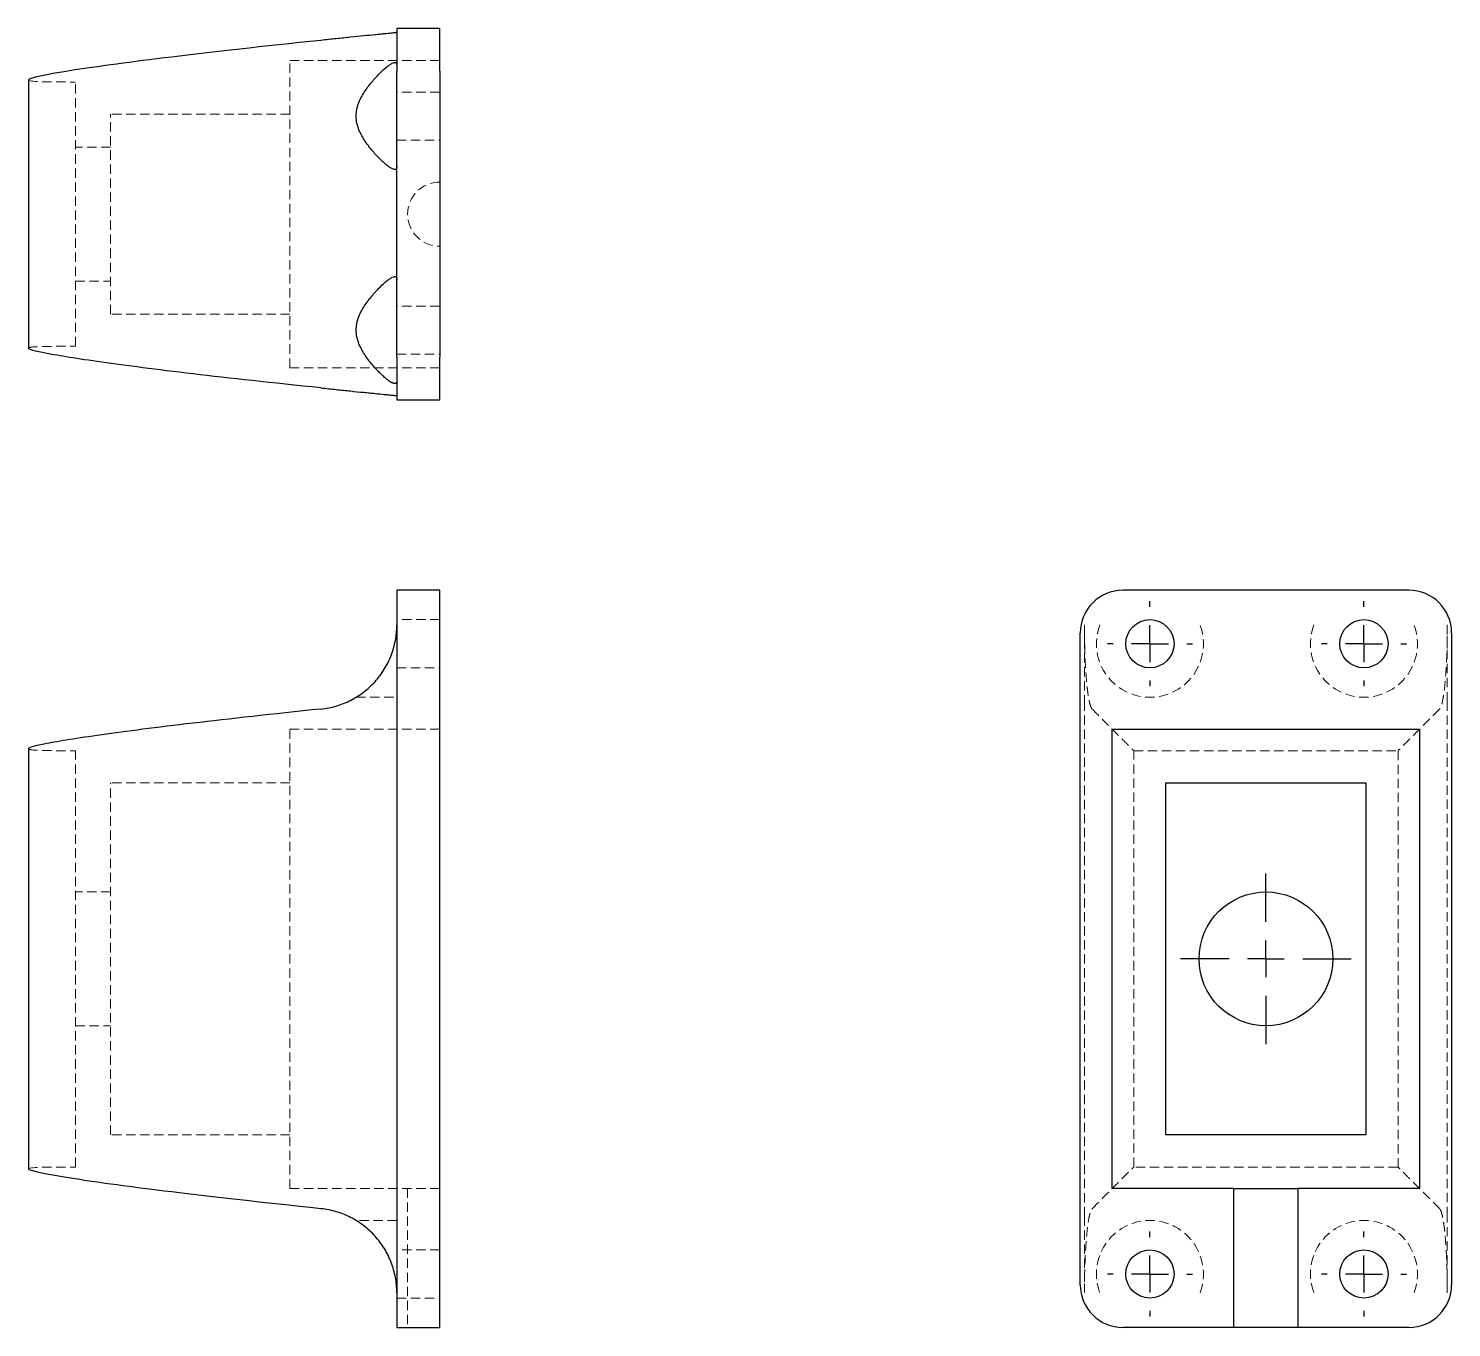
# Model space of a CAD drawing. Header units: millimetres. Extents: x 55 to 248, y 7 to 183.
import ezdxf

# ---------------------------------------------------------------- set-up
doc = ezdxf.new("R2010")
doc.units = ezdxf.units.MM
doc.linetypes.add('HIDDEN', pattern=[1.905, 1.27, -0.635])
doc.layers.add('10', color=7, linetype='Continuous')

# ---------------------------------------------------------------- blocks, each defined once
blk = doc.blocks.new('SW_CENTERMARKSYMBOL_0')
at = {"layer": '10', "color": 0}
for p, q in [((0, 5), (0, 5.77)), ((0, 0), (0, 2.5)), ((-5, 0), (-5.77, 0)), ((0, 0), (-2.5, 0)), ((0, 0), (0, -2.5)), ((0, 0), (2.5, 0)), ((5, 0), (5.77, 0)), ((0, -5), (0, -5.77))]:
    blk.add_line(p, q, dxfattribs=at)
blk = doc.blocks.new('SW_CENTERMARKSYMBOL_1')
at = {"layer": '10', "color": 0}
for p, q in [((0, 5), (0, 5.77)), ((0, 0), (0, 2.5)), ((-5, 0), (-5.77, 0)), ((0, 0), (-2.5, 0)), ((0, 0), (0, -2.5)), ((0, 0), (2.5, 0)), ((5, 0), (5.77, 0)), ((0, -5), (0, -5.77))]:
    blk.add_line(p, q, dxfattribs=at)
blk = doc.blocks.new('SW_CENTERMARKSYMBOL_2')
at = {"layer": '10', "color": 0}
for p, q in [((0, 5), (0, 11.57)), ((0, 0), (0, 2.5)), ((-5, 0), (-11.57, 0)), ((0, 0), (-2.5, 0)), ((0, 0), (0, -2.5)), ((0, 0), (2.5, 0)), ((5, 0), (11.57, 0)), ((0, -5), (0, -11.57))]:
    blk.add_line(p, q, dxfattribs=at)
blk = doc.blocks.new('SW_CENTERMARKSYMBOL_3')
at = {"layer": '10', "color": 0}
for p, q in [((0, 5), (0, 5.77)), ((0, 0), (0, 2.5)), ((-5, 0), (-5.77, 0)), ((0, 0), (-2.5, 0)), ((0, 0), (0, -2.5)), ((0, 0), (2.5, 0)), ((5, 0), (5.77, 0)), ((0, -5), (0, -5.77))]:
    blk.add_line(p, q, dxfattribs=at)
blk = doc.blocks.new('SW_CENTERMARKSYMBOL_4')
at = {"layer": '10', "color": 0}
for p, q in [((0, 5), (0, 5.77)), ((0, 0), (0, 2.5)), ((-5, 0), (-5.77, 0)), ((0, 0), (-2.5, 0)), ((0, 0), (0, -2.5)), ((0, 0), (2.5, 0)), ((5, 0), (5.77, 0)), ((0, -5), (0, -5.77))]:
    blk.add_line(p, q, dxfattribs=at)

msp = doc.modelspace()

# ---------------------------------------------------------------- linework, layer by layer
at = {"color": 7, "linetype": 'Continuous', "lineweight": 25}
for p, q in [((110.93, 183.18), (105.12, 183.18)), ((105.12, 183.18), (105.12, 177.38)), ((110.93, 177.38), (110.93, 183.18)), ((105.12, 138.62), (105.12, 177.38)), ((110.93, 177.38), (110.93, 138.62)), ((105.12, 138.62), (105.12, 132.82)), ((110.93, 132.82), (110.93, 138.62)), ((105.12, 132.82), (110.93, 132.82)), ((110.93, 107), (105.12, 107)), ((105.12, 107), (105.12, 101.19)), ((110.93, 101.19), (110.93, 107)), ((242.38, 107), (203.62, 107)), ((105.12, 101.19), (105.12, 12.81)), ((110.93, 12.81), (110.93, 101.19)), ((197.82, 12.81), (197.82, 101.19)), ((248.18, 101.19), (248.18, 12.81)), ((202.17, 88.13), (243.83, 88.13)), ((202.17, 25.87), (202.17, 88.13)), ((243.83, 88.13), (243.83, 25.87)), ((209.43, 80.88), (236.57, 80.88)), ((209.43, 33.12), (209.43, 80.88)), ((236.57, 80.88), (236.57, 33.12)), ((236.57, 33.12), (209.43, 33.12)), ((218.65, 25.87), (202.17, 25.87)), ((218.65, 7), (218.65, 25.87)), ((218.65, 25.87), (227.35, 25.87)), ((243.83, 25.87), (227.35, 25.87)), ((227.35, 25.87), (227.35, 7)), ((105.12, 12.81), (105.12, 7)), ((110.93, 7), (110.93, 12.81)), ((105.12, 7), (110.93, 7)), ((218.65, 7), (203.62, 7)), ((227.35, 7), (218.65, 7)), ((242.38, 7), (227.35, 7))]:
    msp.add_line(p, q, dxfattribs=at)
at = {"color": 7, "linetype": 'HIDDEN', "lineweight": 18}
for p, q in [((90.61, 137.17), (90.61, 178.83)), ((90.61, 178.83), (110.93, 178.83)), ((104.83, 178.56), (104.82, 178.56)), ((105.12, 178.56), (104.83, 178.56)), ((61.53, 140.08), (61.53, 175.92)), ((110.93, 174.56), (105.12, 174.56)), ((66.27, 144.43), (66.27, 171.57)), ((90.61, 171.57), (66.27, 171.57)), ((105.12, 168.03), (110.93, 168.03)), ((66.27, 167.07), (61.53, 167.07)), ((104.82, 164.04), (105.12, 164.04)), ((61.53, 148.93), (66.27, 148.93)), ((104.83, 149.53), (104.82, 149.53)), ((105.12, 149.53), (104.83, 149.53)), ((110.93, 145.54), (105.12, 145.54)), ((90.61, 144.43), (66.27, 144.43)), ((105.12, 139.01), (110.93, 139.01)), ((90.61, 137.17), (110.93, 137.17)), ((104.82, 135.01), (105.12, 135.01)), ((110.93, 103.01), (105.12, 103.01)), ((198.39, 102.28), (198.39, 91.92)), ((247.61, 91.92), (247.61, 102.28)), ((105.12, 96.48), (110.93, 96.48)), ((99.61, 92.49), (105.12, 92.49)), ((198.39, 91.92), (198.39, 22.08)), ((247.61, 22.08), (247.61, 91.92)), ((90.61, 88.13), (110.93, 88.13)), ((90.61, 25.87), (90.61, 88.13)), ((61.53, 28.77), (61.53, 85.23)), ((205.08, 85.23), (240.92, 85.23)), ((205.08, 28.77), (205.08, 85.23)), ((240.92, 85.23), (240.92, 28.77)), ((90.61, 80.88), (66.27, 80.88)), ((66.27, 33.12), (66.27, 80.88)), ((66.27, 66.07), (61.53, 66.07)), ((61.53, 47.93), (66.27, 47.93)), ((90.61, 33.12), (66.27, 33.12)), ((240.92, 28.77), (205.08, 28.77)), ((90.61, 25.87), (110.93, 25.87)), ((106.57, 25.87), (106.57, 7)), ((105.12, 21.51), (99.61, 21.51)), ((198.39, 22.08), (198.39, 11.72)), ((247.61, 11.72), (247.61, 22.08)), ((110.93, 17.52), (105.12, 17.52)), ((105.12, 10.99), (110.93, 10.99))]:
    msp.add_line(p, q, dxfattribs=at)
at = {"color": 7, "linetype": 'HIDDEN', "lineweight": 18, "flags": 128}
for points in [[(105.12, 182.61), (105.12, 182.61)], [(105.12, 182.61), (105.12, 182.61)], [(105.12, 133.39), (105.12, 133.39)], [(105.12, 133.39), (105.12, 133.39)], [(94.83, 90.88), (94.83, 90.88)], [(94.83, 23.12), (94.83, 23.12)]]:
    msp.add_lwpolyline(points, dxfattribs=at)
at = {"color": 7, "linetype": 'Continuous', "lineweight": 25, "flags": 128}
for points in [[(55.15, 176.19), (55.15, 159.73), (55.15, 139.81)], [(55.15, 85.5), (55.15, 58.16), (55.15, 28.5)], [(55.15, 85.5), (55.15, 60.51), (55.15, 28.49)]]:
    msp.add_lwpolyline(points, dxfattribs=at)
at = {"color": 7, "linetype": 'Continuous', "lineweight": 25}
for centre, radius in [((207.27, 99.74), 3.27), ((236.3, 99.74), 3.27), ((223, 57), 9.07), ((207.27, 14.26), 3.27), ((236.3, 14.26), 3.27)]:
    msp.add_circle(centre, radius, dxfattribs=at)
at = {"color": 7, "linetype": 'HIDDEN', "lineweight": 18}
for centre, radius, start, end in [((110.93, 158), 4.35, 90, 270), ((207.27, 99.74), 7.26, 159.5059, 20.4941), ((236.3, 99.74), 7.26, 159.5059, 20.4941), ((207.27, 14.26), 7.26, 339.5059, 200.4941), ((236.3, 14.26), 7.26, 339.5059, 200.4941)]:
    msp.add_arc(centre, radius, start, end, dxfattribs=at)
at = {"color": 7, "linetype": 'Continuous', "lineweight": 25}
for centre, start, end in [((203.62, 101.19), 90, 180), ((242.38, 101.19), 0, 90), ((203.62, 12.81), 180, 270), ((242.38, 12.81), 270, 0)]:
    msp.add_arc(centre, 5.81, start, end, dxfattribs=at)
for points, knots in [([(94.83, 181.57), (78.95, 179.93), (60.45, 177.59), (55.16, 176.44), (55.15, 176.19)], [0.1169647, 0.1169647, 0.1169647, 0.1169647, 0.4954084, 0.7471173, 0.7471173, 0.7471173, 0.7471173]), ([(105.12, 182.61), (105.12, 182.61), (105.05, 182.61), (104.86, 182.59), (104.78, 182.58), (104.59, 182.56), (104.48, 182.55), (104.1, 182.51), (103.79, 182.48), (103.24, 182.43), (103.04, 182.41), (102.62, 182.36), (102.39, 182.34), (101.69, 182.27), (101.18, 182.22), (100.07, 182.11), (99.46, 182.05), (98.22, 181.92), (97.57, 181.85), (96.57, 181.75), (96.22, 181.72), (95.53, 181.64), (95.18, 181.61), (94.83, 181.57)], [0, 0, 0, 0, 0.125, 0.125, 0.1875, 0.1875, 0.25, 0.25, 0.375, 0.375, 0.4375, 0.4375, 0.5, 0.5, 0.625, 0.625, 0.75, 0.75, 0.875, 0.875, 0.9375, 0.9375, 1, 1, 1, 1]), ([(105.12, 164.5), (105.12, 164.28), (105.07, 164.14), (104.92, 164.04), (104.85, 164.04), (104.7, 164.06), (104.61, 164.09), (104.41, 164.18), (104.29, 164.25), (104.05, 164.41), (103.92, 164.51), (103.64, 164.73), (103.49, 164.86), (103.18, 165.14), (103.02, 165.29), (102.53, 165.77), (102.2, 166.13), (101.68, 166.74), (101.51, 166.95), (101.17, 167.39), (101, 167.62), (100.68, 168.1), (100.53, 168.35), (100.24, 168.87), (100.1, 169.15), (99.87, 169.73), (99.77, 170.02), (99.64, 170.65), (99.6, 170.96), (99.6, 171.44), (99.61, 171.6), (99.64, 171.92), (99.67, 172.08), (99.76, 172.54), (99.86, 172.84), (100.2, 173.72), (100.5, 174.23), (100.99, 174.96), (101.16, 175.2), (101.5, 175.64), (101.67, 175.85), (102.18, 176.45), (102.52, 176.82), (103.18, 177.47), (103.49, 177.75), (103.91, 178.08), (104.04, 178.18), (104.29, 178.35), (104.4, 178.41), (104.61, 178.51), (104.7, 178.54), (104.85, 178.56), (104.92, 178.55), (105.02, 178.49), (105.06, 178.44), (105.11, 178.3), (105.12, 178.21), (105.12, 178.1)], [0, 0, 0, 0, 0.0625, 0.0625, 0.09375, 0.09375, 0.125, 0.125, 0.15625, 0.15625, 0.1875, 0.1875, 0.21875, 0.21875, 0.25, 0.25, 0.3125, 0.3125, 0.34375, 0.34375, 0.375, 0.375, 0.40625, 0.40625, 0.4375, 0.4375, 0.46875, 0.46875, 0.5, 0.5, 0.515625, 0.515625, 0.53125, 0.53125, 0.5625, 0.5625, 0.625, 0.625, 0.65625, 0.65625, 0.6875, 0.6875, 0.75, 0.75, 0.8125, 0.8125, 0.84375, 0.84375, 0.875, 0.875, 0.90625, 0.90625, 0.9375, 0.9375, 0.96875, 0.96875, 1, 1, 1, 1]), ([(105.12, 135.47), (105.12, 135.25), (105.07, 135.11), (104.92, 135.02), (104.85, 135.01), (104.7, 135.03), (104.61, 135.06), (104.41, 135.15), (104.29, 135.22), (104.05, 135.38), (103.92, 135.48), (103.64, 135.7), (103.49, 135.83), (103.18, 136.11), (103.02, 136.26), (102.53, 136.74), (102.2, 137.1), (101.68, 137.71), (101.51, 137.92), (101.17, 138.36), (101, 138.59), (100.68, 139.07), (100.53, 139.32), (100.24, 139.84), (100.1, 140.12), (99.87, 140.7), (99.77, 141), (99.64, 141.62), (99.6, 141.94), (99.6, 142.41), (99.61, 142.57), (99.64, 142.89), (99.67, 143.05), (99.76, 143.52), (99.86, 143.82), (100.2, 144.69), (100.5, 145.21), (100.99, 145.94), (101.16, 146.17), (101.5, 146.61), (101.67, 146.82), (102.18, 147.43), (102.52, 147.79), (103.18, 148.44), (103.49, 148.72), (103.91, 149.06), (104.04, 149.16), (104.29, 149.32), (104.4, 149.39), (104.61, 149.48), (104.7, 149.51), (104.85, 149.53), (104.92, 149.52), (105.02, 149.47), (105.06, 149.42), (105.11, 149.27), (105.12, 149.18), (105.12, 149.07)], [0, 0, 0, 0, 0.0625, 0.0625, 0.09375, 0.09375, 0.125, 0.125, 0.15625, 0.15625, 0.1875, 0.1875, 0.21875, 0.21875, 0.25, 0.25, 0.3125, 0.3125, 0.34375, 0.34375, 0.375, 0.375, 0.40625, 0.40625, 0.4375, 0.4375, 0.46875, 0.46875, 0.5, 0.5, 0.515625, 0.515625, 0.53125, 0.53125, 0.5625, 0.5625, 0.625, 0.625, 0.65625, 0.65625, 0.6875, 0.6875, 0.75, 0.75, 0.8125, 0.8125, 0.84375, 0.84375, 0.875, 0.875, 0.90625, 0.90625, 0.9375, 0.9375, 0.96875, 0.96875, 1, 1, 1, 1]), ([(94.83, 134.43), (88.22, 135.12), (82.44, 135.75), (72.52, 136.92), (68.39, 137.46), (61.78, 138.39), (59.29, 138.79), (55.98, 139.42), (55.16, 139.65), (55.15, 139.81)], [0, 0, 0, 0, 0.25, 0.25, 0.5, 0.5, 0.75, 0.75, 1, 1, 1, 1]), ([(94.83, 134.43), (95.54, 134.36), (96.22, 134.29), (97.22, 134.18), (97.55, 134.15), (98.2, 134.08), (98.52, 134.05), (99.46, 133.95), (100.05, 133.89), (100.89, 133.81), (101.15, 133.78), (101.67, 133.73), (101.92, 133.71), (102.63, 133.64), (103.05, 133.59), (103.6, 133.54), (103.77, 133.52), (104.08, 133.49), (104.22, 133.48), (104.6, 133.44), (104.79, 133.42), (105.05, 133.39), (105.12, 133.39), (105.12, 133.39)], [0, 0, 0, 0, 0.125, 0.125, 0.1875, 0.1875, 0.25, 0.25, 0.375, 0.375, 0.4375, 0.4375, 0.5, 0.5, 0.625, 0.625, 0.6875, 0.6875, 0.75, 0.75, 0.875, 0.875, 1, 1, 1, 1]), ([(94.83, 90.88), (95.54, 90.95), (96.22, 91.09), (97.22, 91.39), (97.55, 91.5), (98.2, 91.76), (98.52, 91.9), (99.46, 92.38), (100.05, 92.75), (100.89, 93.38), (101.15, 93.61), (101.67, 94.08), (101.92, 94.33), (102.63, 95.12), (103.05, 95.67), (103.6, 96.57), (103.77, 96.87), (104.08, 97.51), (104.22, 97.83), (104.6, 98.81), (104.79, 99.49), (105.05, 100.86), (105.12, 101.57), (105.12, 102.28)], [0, 0, 0, 0, 0.125, 0.125, 0.1875, 0.1875, 0.25, 0.25, 0.375, 0.375, 0.4375, 0.4375, 0.5, 0.5, 0.625, 0.625, 0.6875, 0.6875, 0.75, 0.75, 0.875, 0.875, 1, 1, 1, 1]), ([(94.83, 90.88), (88.22, 90.19), (82.44, 89.55), (72.52, 88.38), (68.39, 87.85), (61.78, 86.92), (59.29, 86.52), (55.98, 85.88), (55.16, 85.65), (55.15, 85.5)], [0, 0, 0, 0, 0.25, 0.25, 0.5, 0.5, 0.75, 0.75, 1, 1, 1, 1]), ([(94.83, 23.12), (78.95, 24.76), (60.45, 27.11), (55.16, 28.26), (55.15, 28.5)], [0.1169647, 0.1169647, 0.1169647, 0.1169647, 0.4954084, 0.7471152, 0.7471152, 0.7471152, 0.7471152]), ([(105.12, 11.72), (105.12, 12.43), (105.05, 13.12), (104.86, 14.15), (104.78, 14.49), (104.59, 15.17), (104.48, 15.51), (104.1, 16.49), (103.79, 17.12), (103.24, 18.01), (103.04, 18.3), (102.62, 18.87), (102.39, 19.14), (101.69, 19.92), (101.18, 20.39), (100.07, 21.24), (99.46, 21.62), (98.22, 22.25), (97.57, 22.51), (96.57, 22.81), (96.22, 22.89), (95.53, 23.03), (95.18, 23.08), (94.83, 23.12)], [0, 0, 0, 0, 0.125, 0.125, 0.1875, 0.1875, 0.25, 0.25, 0.375, 0.375, 0.4375, 0.4375, 0.5, 0.5, 0.625, 0.625, 0.75, 0.75, 0.875, 0.875, 0.9375, 0.9375, 1, 1, 1, 1])]:
    msp.add_open_spline(points, degree=3, knots=knots, dxfattribs=at)
at = {"color": 7, "linetype": 'HIDDEN', "lineweight": 18}
for points, knots in [([(55.15, 176.19), (55.15, 176.19), (55.15, 175.95), (57.28, 175.92), (61.53, 175.92)], [0.7471173, 0.7471173, 0.7471173, 0.7471173, 0.7477042, 1, 1, 1, 1]), ([(55.15, 139.81), (55.15, 139.92), (56.12, 140.07), (59.22, 140.08), (61.53, 140.08)], [0.7470634, 0.7470634, 0.7470634, 0.7470634, 0.8628523, 1, 1, 1, 1]), ([(199.43, 90.88), (199.36, 90.95), (199.29, 91.09), (199.18, 91.39), (199.15, 91.5), (199.08, 91.76), (199.05, 91.9), (198.95, 92.38), (198.89, 92.75), (198.81, 93.38), (198.78, 93.61), (198.73, 94.08), (198.71, 94.33), (198.64, 95.12), (198.59, 95.67), (198.54, 96.57), (198.52, 96.87), (198.49, 97.51), (198.48, 97.83), (198.44, 98.81), (198.42, 99.49), (198.39, 100.86), (198.39, 101.57), (198.39, 102.28)], [0, 0, 0, 0, 0.125, 0.125, 0.1875, 0.1875, 0.25, 0.25, 0.375, 0.375, 0.4375, 0.4375, 0.5, 0.5, 0.625, 0.625, 0.6875, 0.6875, 0.75, 0.75, 0.875, 0.875, 1, 1, 1, 1]), ([(247.61, 102.28), (247.61, 101.57), (247.61, 100.88), (247.59, 99.85), (247.58, 99.51), (247.56, 98.83), (247.55, 98.49), (247.51, 97.51), (247.48, 96.88), (247.43, 95.99), (247.41, 95.7), (247.36, 95.13), (247.34, 94.86), (247.27, 94.08), (247.22, 93.61), (247.11, 92.76), (247.05, 92.38), (246.92, 91.75), (246.85, 91.49), (246.75, 91.19), (246.72, 91.11), (246.64, 90.97), (246.61, 90.92), (246.57, 90.88)], [0, 0, 0, 0, 0.125, 0.125, 0.1875, 0.1875, 0.25, 0.25, 0.375, 0.375, 0.4375, 0.4375, 0.5, 0.5, 0.625, 0.625, 0.75, 0.75, 0.875, 0.875, 0.9375, 0.9375, 1, 1, 1, 1]), ([(199.43, 90.88), (200.12, 90.19), (200.75, 89.55), (201.92, 88.38), (202.46, 87.85), (203.39, 86.92), (203.79, 86.52), (204.42, 85.88), (204.65, 85.65), (204.81, 85.5)], [0, 0, 0, 0, 0.25, 0.25, 0.5, 0.5, 0.75, 0.75, 1, 1, 1, 1]), ([(246.57, 90.88), (244.93, 89.24), (242.59, 86.89), (241.44, 85.74), (241.19, 85.5)], [0.1169647, 0.1169647, 0.1169647, 0.1169647, 0.4954084, 0.7471173, 0.7471173, 0.7471173, 0.7471173]), ([(55.15, 85.5), (55.15, 85.39), (56.12, 85.23), (59.22, 85.23), (61.53, 85.23)], [0.7470634, 0.7470634, 0.7470634, 0.7470634, 0.8628523, 1, 1, 1, 1]), ([(204.81, 85.5), (204.92, 85.39), (205.07, 85.23), (205.08, 85.23), (205.08, 85.23)], [0.7470634, 0.7470634, 0.7470634, 0.7470634, 0.8628523, 1, 1, 1, 1]), ([(241.19, 85.5), (241.19, 85.5), (240.95, 85.25), (240.92, 85.23), (240.92, 85.23)], [0.7471173, 0.7471173, 0.7471173, 0.7471173, 0.7477042, 1, 1, 1, 1]), ([(55.15, 28.5), (55.15, 28.5), (55.15, 28.75), (57.28, 28.77), (61.53, 28.77)], [0.7471152, 0.7471152, 0.7471152, 0.7471152, 0.7477042, 1, 1, 1, 1]), ([(199.43, 23.12), (201.07, 24.76), (203.41, 27.11), (204.56, 28.26), (204.81, 28.5)], [0.1169647, 0.1169647, 0.1169647, 0.1169647, 0.4954084, 0.7471152, 0.7471152, 0.7471152, 0.7471152]), ([(204.81, 28.5), (204.81, 28.5), (205.05, 28.75), (205.08, 28.77), (205.08, 28.77)], [0.7471152, 0.7471152, 0.7471152, 0.7471152, 0.7477042, 1, 1, 1, 1]), ([(241.19, 28.5), (241.08, 28.61), (240.92, 28.77), (240.92, 28.77), (240.92, 28.77)], [0.7478546, 0.7478546, 0.7478546, 0.7478546, 0.8628523, 1, 1, 1, 1]), ([(246.57, 23.12), (245.88, 23.81), (245.25, 24.45), (244.07, 25.62), (243.54, 26.15), (242.6, 27.09), (242.2, 27.49), (241.58, 28.12), (241.35, 28.35), (241.19, 28.5)], [0, 0, 0, 0, 0.25, 0.25, 0.5, 0.5, 0.75, 0.75, 1, 1, 1, 1]), ([(198.39, 11.72), (198.39, 12.43), (198.39, 13.12), (198.41, 14.15), (198.42, 14.49), (198.44, 15.17), (198.45, 15.51), (198.49, 16.49), (198.52, 17.12), (198.57, 18.01), (198.59, 18.3), (198.64, 18.87), (198.66, 19.14), (198.73, 19.92), (198.78, 20.39), (198.89, 21.24), (198.95, 21.62), (199.08, 22.25), (199.15, 22.51), (199.25, 22.81), (199.29, 22.89), (199.36, 23.03), (199.39, 23.08), (199.43, 23.12)], [0, 0, 0, 0, 0.125, 0.125, 0.1875, 0.1875, 0.25, 0.25, 0.375, 0.375, 0.4375, 0.4375, 0.5, 0.5, 0.625, 0.625, 0.75, 0.75, 0.875, 0.875, 0.9375, 0.9375, 1, 1, 1, 1]), ([(246.57, 23.12), (246.64, 23.05), (246.71, 22.91), (246.82, 22.61), (246.85, 22.5), (246.92, 22.24), (246.95, 22.1), (247.05, 21.62), (247.11, 21.25), (247.19, 20.62), (247.22, 20.39), (247.27, 19.92), (247.29, 19.67), (247.36, 18.88), (247.41, 18.33), (247.46, 17.43), (247.48, 17.13), (247.51, 16.49), (247.52, 16.17), (247.56, 15.19), (247.58, 14.51), (247.61, 13.14), (247.61, 12.43), (247.61, 11.72)], [0, 0, 0, 0, 0.125, 0.125, 0.1875, 0.1875, 0.25, 0.25, 0.375, 0.375, 0.4375, 0.4375, 0.5, 0.5, 0.625, 0.625, 0.6875, 0.6875, 0.75, 0.75, 0.875, 0.875, 1, 1, 1, 1])]:
    msp.add_open_spline(points, degree=3, knots=knots, dxfattribs=at)

# ---------------------------------------------------------------- block references
at = {"layer": '10'}
for name, p in [('SW_CENTERMARKSYMBOL_0', (207.27, 99.74)), ('SW_CENTERMARKSYMBOL_1', (236.3, 99.74)), ('SW_CENTERMARKSYMBOL_2', (223, 57)), ('SW_CENTERMARKSYMBOL_4', (207.27, 14.26)), ('SW_CENTERMARKSYMBOL_3', (236.3, 14.26))]:
    msp.add_blockref(name, p, dxfattribs=at)

doc.saveas('drawing.dxf')
